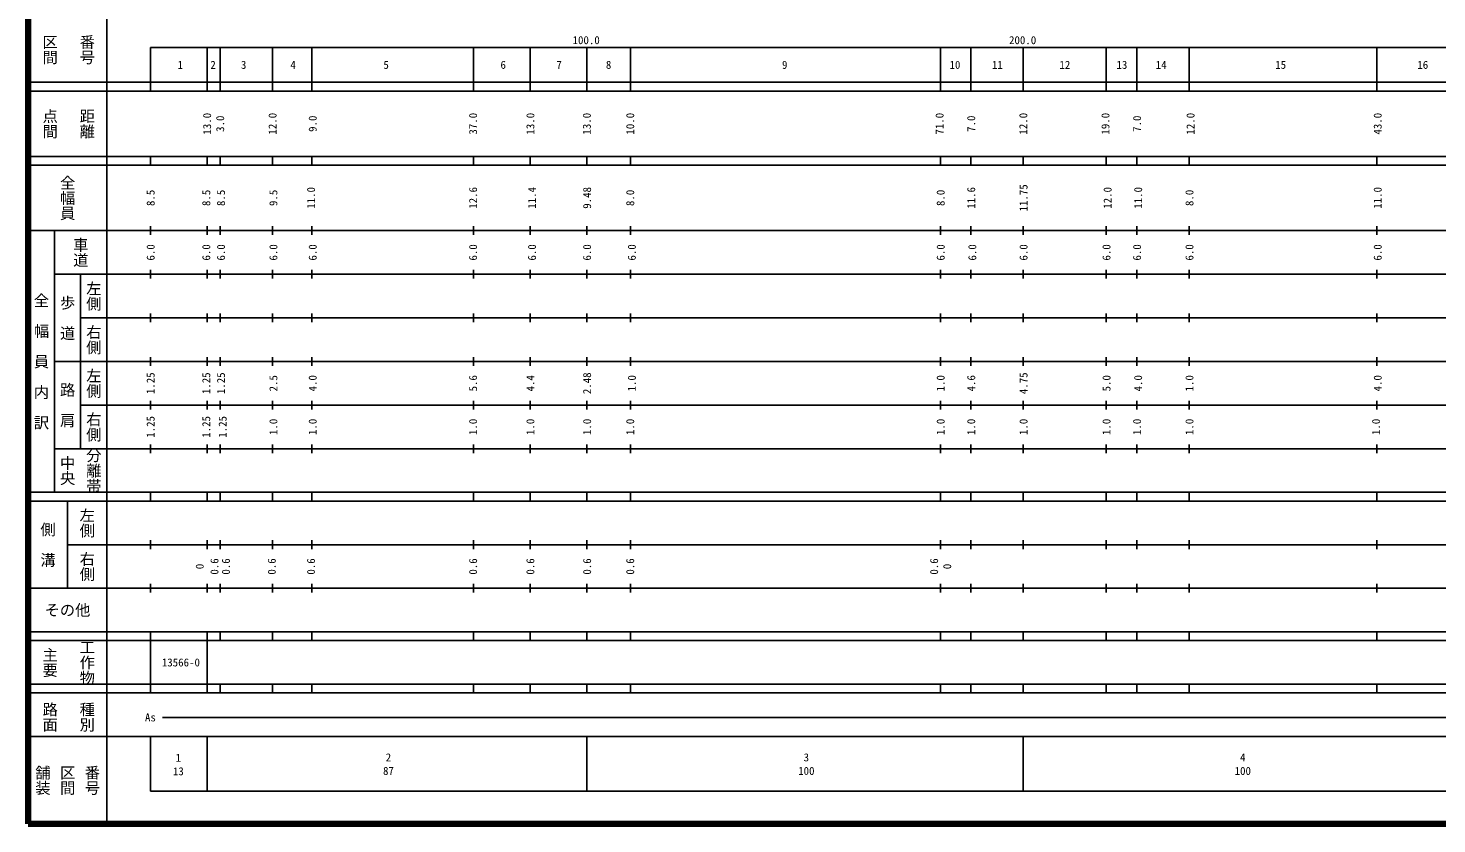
# Model space of a CAD drawing. Units: millimetres on the paper, enlarged 1000 times. Extents: x 40000 to 680000, y 20000 to 380000.
# Drawn here: x 40000 to 362743, y 20000 to 202409 of the extents above; entities that cross this region are included whole.
import ezdxf
from ezdxf.enums import TextEntityAlignment as Align

# ---------------------------------------------------------------- set-up
doc = ezdxf.new("R2010")
doc.units = ezdxf.units.MM
doc.header["$LTSCALE"] = 1000
doc.layers.add('M-TTL', color=2, linetype='Continuous', lineweight=140)
doc.layers.add('M-TTL-BAND', color=7, linetype='Continuous', lineweight=25)
doc.styles.add('@ＭＳ ゴシック', font='')
doc.styles.add('ＭＳ ゴシック', font='')
doc.styles.get('@ＭＳ ゴシック').set_extended_font_data('@MS Gothic')
doc.styles.get('ＭＳ ゴシック').set_extended_font_data('MS Gothic')

msp = doc.modelspace()

# ---------------------------------------------------------------- linework, layer by layer
at = {"layer": 'M-TTL'}
for p, q in [((40000, 380000), (40000, 20000)), ((40000, 20000), (680000, 20000))]:
    msp.add_line(p, q, dxfattribs=at)
at = {"layer": 'M-TTL-BAND'}
for p, q in [((58000, 370000), (58000, 20000)), ((68000, 198000), (579000, 198000)), ((68000, 198000), (68000, 188000)), ((81000, 198000), (81000, 188000)), ((84000, 198000), (84000, 188000)), ((96000, 198000), (96000, 188000)), ((105000, 198000), (105000, 188000)), ((142000, 198000), (142000, 188000)), ((155000, 198000), (155000, 188000)), ((168000, 198000), (168000, 188000)), ((178000, 198000), (178000, 188000)), ((249000, 198000), (249000, 188000)), ((256000, 198000), (256000, 188000)), ((268000, 198000), (268000, 188000)), ((287000, 198000), (287000, 188000)), ((294000, 198000), (294000, 188000)), ((306000, 198000), (306000, 188000)), ((349000, 198000), (349000, 188000)), ((40000, 190000), (579000, 190000)), ((40000, 188000), (579000, 188000)), ((40000, 173000), (579000, 173000)), ((68000, 171000), (68000, 173000)), ((81000, 173000), (81000, 171000)), ((84000, 173000), (84000, 171000)), ((96000, 173000), (96000, 171000)), ((105000, 173000), (105000, 171000)), ((142000, 173000), (142000, 171000)), ((155000, 173000), (155000, 171000)), ((168000, 171000), (168000, 173000)), ((178000, 173000), (178000, 171000)), ((249000, 173000), (249000, 171000)), ((256000, 173000), (256000, 171000)), ((268000, 171000), (268000, 173000)), ((287000, 173000), (287000, 171000)), ((294000, 173000), (294000, 171000)), ((306000, 173000), (306000, 171000)), ((349000, 173000), (349000, 171000)), ((40000, 171000), (579000, 171000)), ((40000, 156000), (579000, 156000)), ((46000, 96000), (46000, 156000)), ((68000, 155000), (68000, 157000)), ((81000, 157000), (81000, 155000)), ((84000, 157000), (84000, 155000)), ((96000, 157000), (96000, 155000)), ((105000, 157000), (105000, 155000)), ((142000, 157000), (142000, 155000)), ((155000, 157000), (155000, 155000)), ((168000, 155000), (168000, 157000)), ((178000, 157000), (178000, 155000)), ((249000, 157000), (249000, 155000)), ((256000, 157000), (256000, 155000)), ((268000, 155000), (268000, 157000)), ((287000, 157000), (287000, 155000)), ((294000, 157000), (294000, 155000)), ((306000, 157000), (306000, 155000)), ((349000, 157000), (349000, 155000)), ((46000, 146000), (579000, 146000)), ((52000, 146000), (52000, 106000)), ((68000, 145000), (68000, 147000)), ((81000, 147000), (81000, 145000)), ((84000, 147000), (84000, 145000)), ((96000, 147000), (96000, 145000)), ((105000, 147000), (105000, 145000)), ((142000, 147000), (142000, 145000)), ((155000, 147000), (155000, 145000)), ((168000, 145000), (168000, 147000)), ((178000, 147000), (178000, 145000)), ((249000, 147000), (249000, 145000)), ((256000, 147000), (256000, 145000)), ((268000, 145000), (268000, 147000)), ((287000, 147000), (287000, 145000)), ((294000, 147000), (294000, 145000)), ((306000, 147000), (306000, 145000)), ((349000, 147000), (349000, 145000)), ((52000, 136000), (579000, 136000)), ((68000, 135000), (68000, 137000)), ((81000, 137000), (81000, 135000)), ((84000, 137000), (84000, 135000)), ((96000, 137000), (96000, 135000)), ((105000, 137000), (105000, 135000)), ((142000, 137000), (142000, 135000)), ((155000, 137000), (155000, 135000)), ((168000, 135000), (168000, 137000)), ((178000, 137000), (178000, 135000)), ((249000, 137000), (249000, 135000)), ((256000, 137000), (256000, 135000)), ((268000, 135000), (268000, 137000)), ((287000, 137000), (287000, 135000)), ((294000, 137000), (294000, 135000)), ((306000, 137000), (306000, 135000)), ((349000, 137000), (349000, 135000)), ((46000, 126000), (579000, 126000)), ((68000, 125000), (68000, 127000)), ((81000, 127000), (81000, 125000)), ((84000, 127000), (84000, 125000)), ((96000, 127000), (96000, 125000)), ((105000, 127000), (105000, 125000)), ((142000, 127000), (142000, 125000)), ((155000, 127000), (155000, 125000)), ((168000, 125000), (168000, 127000)), ((178000, 127000), (178000, 125000)), ((249000, 127000), (249000, 125000)), ((256000, 127000), (256000, 125000)), ((268000, 125000), (268000, 127000)), ((287000, 127000), (287000, 125000)), ((294000, 127000), (294000, 125000)), ((306000, 127000), (306000, 125000)), ((349000, 127000), (349000, 125000)), ((68000, 115000), (68000, 117000)), ((81000, 117000), (81000, 115000)), ((84000, 117000), (84000, 115000)), ((96000, 117000), (96000, 115000)), ((105000, 117000), (105000, 115000)), ((142000, 117000), (142000, 115000)), ((155000, 117000), (155000, 115000)), ((168000, 115000), (168000, 117000)), ((178000, 117000), (178000, 115000)), ((249000, 117000), (249000, 115000)), ((256000, 117000), (256000, 115000)), ((268000, 115000), (268000, 117000)), ((287000, 117000), (287000, 115000)), ((294000, 117000), (294000, 115000)), ((306000, 117000), (306000, 115000)), ((349000, 117000), (349000, 115000)), ((52000, 116000), (579000, 116000)), ((68000, 105000), (68000, 107000)), ((81000, 107000), (81000, 105000)), ((84000, 107000), (84000, 105000)), ((96000, 107000), (96000, 105000)), ((105000, 107000), (105000, 105000)), ((142000, 107000), (142000, 105000)), ((155000, 107000), (155000, 105000)), ((168000, 105000), (168000, 107000)), ((178000, 107000), (178000, 105000)), ((249000, 107000), (249000, 105000)), ((256000, 107000), (256000, 105000)), ((268000, 105000), (268000, 107000)), ((287000, 107000), (287000, 105000)), ((294000, 107000), (294000, 105000)), ((306000, 107000), (306000, 105000)), ((349000, 107000), (349000, 105000)), ((46000, 106000), (579000, 106000)), ((40000, 96000), (579000, 96000)), ((40000, 94000), (579000, 94000)), ((49000, 94000), (49000, 74000)), ((68000, 94000), (68000, 96000)), ((81000, 96000), (81000, 94000)), ((84000, 96000), (84000, 94000)), ((96000, 96000), (96000, 94000)), ((105000, 96000), (105000, 94000)), ((142000, 96000), (142000, 94000)), ((155000, 96000), (155000, 94000)), ((168000, 94000), (168000, 96000)), ((178000, 96000), (178000, 94000)), ((249000, 96000), (249000, 94000)), ((256000, 96000), (256000, 94000)), ((268000, 94000), (268000, 96000)), ((287000, 96000), (287000, 94000)), ((294000, 96000), (294000, 94000)), ((306000, 96000), (306000, 94000)), ((349000, 96000), (349000, 94000)), ((49000, 84000), (579000, 84000)), ((68000, 83000), (68000, 85000)), ((81000, 85000), (81000, 83000)), ((84000, 85000), (84000, 83000)), ((96000, 85000), (96000, 83000)), ((105000, 85000), (105000, 83000)), ((142000, 85000), (142000, 83000)), ((155000, 85000), (155000, 83000)), ((168000, 83000), (168000, 85000)), ((178000, 85000), (178000, 83000)), ((249000, 85000), (249000, 83000)), ((256000, 85000), (256000, 83000)), ((268000, 83000), (268000, 85000)), ((287000, 85000), (287000, 83000)), ((294000, 85000), (294000, 83000)), ((306000, 85000), (306000, 83000)), ((349000, 85000), (349000, 83000)), ((68000, 73000), (68000, 75000)), ((81000, 75000), (81000, 73000)), ((84000, 75000), (84000, 73000)), ((96000, 75000), (96000, 73000)), ((105000, 75000), (105000, 73000)), ((142000, 75000), (142000, 73000)), ((155000, 75000), (155000, 73000)), ((168000, 73000), (168000, 75000)), ((178000, 75000), (178000, 73000)), ((249000, 75000), (249000, 73000)), ((256000, 75000), (256000, 73000)), ((268000, 73000), (268000, 75000)), ((287000, 75000), (287000, 73000)), ((294000, 75000), (294000, 73000)), ((306000, 75000), (306000, 73000)), ((349000, 75000), (349000, 73000)), ((40000, 74000), (579000, 74000)), ((40000, 64000), (579000, 64000)), ((40000, 62000), (579000, 62000)), ((68000, 52000), (68000, 64000)), ((81000, 64000), (81000, 52000)), ((84000, 64000), (84000, 62000)), ((96000, 64000), (96000, 62000)), ((105000, 64000), (105000, 62000)), ((142000, 64000), (142000, 62000)), ((155000, 64000), (155000, 62000)), ((168000, 62000), (168000, 64000)), ((178000, 64000), (178000, 62000)), ((249000, 64000), (249000, 62000)), ((256000, 64000), (256000, 62000)), ((268000, 62000), (268000, 64000)), ((287000, 64000), (287000, 62000)), ((294000, 64000), (294000, 62000)), ((306000, 64000), (306000, 62000)), ((349000, 64000), (349000, 62000)), ((40000, 52000), (579000, 52000)), ((68000, 50000), (68000, 52000)), ((81000, 52000), (81000, 50000)), ((84000, 52000), (84000, 50000)), ((96000, 52000), (96000, 50000)), ((105000, 52000), (105000, 50000)), ((142000, 52000), (142000, 50000)), ((155000, 52000), (155000, 50000)), ((168000, 50000), (168000, 52000)), ((178000, 52000), (178000, 50000)), ((249000, 52000), (249000, 50000)), ((256000, 52000), (256000, 50000)), ((268000, 50000), (268000, 52000)), ((287000, 52000), (287000, 50000)), ((294000, 52000), (294000, 50000)), ((306000, 52000), (306000, 50000)), ((349000, 52000), (349000, 50000)), ((40000, 50000), (579000, 50000)), ((70805, 44406), (565903, 44406)), ((40000, 40000), (579000, 40000)), ((68000, 40000), (68000, 27500)), ((81000, 40000), (81000, 27500)), ((168000, 40000), (168000, 27500)), ((268000, 40000), (268000, 27500)), ((68000, 27500), (579000, 27500))]:
    msp.add_line(p, q, dxfattribs=at)

# ---------------------------------------------------------------- texts
for s, height, rotation, style, p in [('区間', 2566, 270, '@ＭＳ ゴシック', (45000, 197500)), ('番号', 2566, 270, '@ＭＳ ゴシック', (53500, 197500)), ('点間', 2566, 270, '@ＭＳ ゴシック', (45000, 180500)), ('距離', 2566, 270, '@ＭＳ ゴシック', (53500, 180500)), ('13.0', 1833, 90, 'ＭＳ ゴシック', (80987, 180500)), ('3.0', 1833, 90, 'ＭＳ ゴシック', (83987, 180500)), ('12.0', 1833, 90, 'ＭＳ ゴシック', (95988, 180500)), ('9.0', 1833, 90, 'ＭＳ ゴシック', (105175, 180500)), ('37.0', 1833, 90, 'ＭＳ ゴシック', (141927, 180500)), ('13.0', 1833, 90, 'ＭＳ ゴシック', (155052, 180500)), ('13.0', 1833, 90, 'ＭＳ ゴシック', (167987, 180500)), ('10.0', 1833, 90, 'ＭＳ ゴシック', (177928, 180500)), ('71.0', 1833, 90, 'ＭＳ ゴシック', (248806, 180500)), ('7.0', 1833, 90, 'ＭＳ ゴシック', (256056, 180500)), ('12.0', 1833, 90, 'ＭＳ ゴシック', (267987, 180500)), ('19.0', 1833, 90, 'ＭＳ ゴシック', (286807, 180500)), ('7.0', 1833, 90, 'ＭＳ ゴシック', (294057, 180500)), ('12.0', 1833, 90, 'ＭＳ ゴシック', (306308, 180500)), ('43.0', 1833, 90, 'ＭＳ ゴシック', (349184, 180500)), ('全幅員', 2566, 270, '@ＭＳ ゴシック', (49000, 163500)), ('8.5', 1833, 90, 'ＭＳ ゴシック', (68049, 163500)), ('8.5', 1833, 90, 'ＭＳ ゴシック', (80799, 163500)), ('8.5', 1833, 90, 'ＭＳ ゴシック', (84175, 163500)), ('9.5', 1833, 90, 'ＭＳ ゴシック', (96175, 163500)), ('11.0', 1833, 90, 'ＭＳ ゴシック', (104800, 163500)), ('12.6', 1833, 90, 'ＭＳ ゴシック', (141927, 163500)), ('11.4', 1833, 90, 'ＭＳ ゴシック', (155427, 163500)), ('9.48', 1833, 90, 'ＭＳ ゴシック', (168049, 163500)), ('8.0', 1833, 90, 'ＭＳ ゴシック', (177928, 163500)), ('8.0', 1833, 90, 'ＭＳ ゴシック', (249056, 163500)), ('11.6', 1833, 90, 'ＭＳ ゴシック', (256056, 163500)), ('11.75', 1833, 90, 'ＭＳ ゴシック', (268049, 163500)), ('12.0', 1833, 90, 'ＭＳ ゴシック', (287307, 163500)), ('11.0', 1833, 90, 'ＭＳ ゴシック', (294307, 163500)), ('8.0', 1833, 90, 'ＭＳ ゴシック', (306058, 163500)), ('11.0', 1833, 90, 'ＭＳ ゴシック', (349184, 163500)), ('車道', 2566, 270, '@ＭＳ ゴシック', (52000, 151000)), ('6.0', 1833, 90, 'ＭＳ ゴシック', (68049, 151000)), ('6.0', 1833, 90, 'ＭＳ ゴシック', (80799, 151000)), ('6.0', 1833, 90, 'ＭＳ ゴシック', (84175, 151000)), ('6.0', 1833, 90, 'ＭＳ ゴシック', (96175, 151000)), ('6.0', 1833, 90, 'ＭＳ ゴシック', (105175, 151000)), ('6.0', 1833, 90, 'ＭＳ ゴシック', (141927, 151000)), ('6.0', 1833, 90, 'ＭＳ ゴシック', (155427, 151000)), ('6.0', 1833, 90, 'ＭＳ ゴシック', (168049, 151000)), ('6.0', 1833, 90, 'ＭＳ ゴシック', (178303, 151000)), ('6.0', 1833, 90, 'ＭＳ ゴシック', (249056, 151000)), ('6.0', 1833, 90, 'ＭＳ ゴシック', (256306, 151000)), ('6.0', 1833, 90, 'ＭＳ ゴシック', (268049, 151000)), ('6.0', 1833, 90, 'ＭＳ ゴシック', (287057, 151000)), ('6.0', 1833, 90, 'ＭＳ ゴシック', (294057, 151000)), ('6.0', 1833, 90, 'ＭＳ ゴシック', (306058, 151000)), ('6.0', 1833, 90, 'ＭＳ ゴシック', (349184, 151000)), ('左側', 2566, 270, '@ＭＳ ゴシック', (55000, 141000)), ('全\u3000幅\u3000員\u3000内\u3000訳', 2566, 270, '@ＭＳ ゴシック', (43000, 126000)), ('歩\u3000道', 2566, 270, '@ＭＳ ゴシック', (49000, 136000)), ('右側', 2566, 270, '@ＭＳ ゴシック', (55000, 131000)), ('左側', 2566, 270, '@ＭＳ ゴシック', (55000, 121000)), ('1.25', 1833, 90, 'ＭＳ ゴシック', (68049, 121000)), ('1.25', 1833, 90, 'ＭＳ ゴシック', (80799, 121000)), ('1.25', 1833, 90, 'ＭＳ ゴシック', (84175, 121000)), ('2.5', 1833, 90, 'ＭＳ ゴシック', (96175, 121000)), ('4.0', 1833, 90, 'ＭＳ ゴシック', (105175, 121000)), ('5.6', 1833, 90, 'ＭＳ ゴシック', (141927, 121000)), ('4.4', 1833, 90, 'ＭＳ ゴシック', (155052, 121000)), ('2.48', 1833, 90, 'ＭＳ ゴシック', (168049, 121000)), ('1.0', 1833, 90, 'ＭＳ ゴシック', (178303, 121000)), ('1.0', 1833, 90, 'ＭＳ ゴシック', (249056, 121000)), ('4.6', 1833, 90, 'ＭＳ ゴシック', (256056, 121000)), ('4.75', 1833, 90, 'ＭＳ ゴシック', (268049, 121000)), ('5.0', 1833, 90, 'ＭＳ ゴシック', (287057, 121000)), ('4.0', 1833, 90, 'ＭＳ ゴシック', (294307, 121000)), ('1.0', 1833, 90, 'ＭＳ ゴシック', (306058, 121000)), ('4.0', 1833, 90, 'ＭＳ ゴシック', (349184, 121000)), ('路\u3000肩', 2566, 270, '@ＭＳ ゴシック', (49000, 116000)), ('右側', 2566, 270, '@ＭＳ ゴシック', (55000, 111000)), ('1.25', 1833, 90, 'ＭＳ ゴシック', (68049, 111000)), ('1.25', 1833, 90, 'ＭＳ ゴシック', (80799, 111000)), ('1.25', 1833, 90, 'ＭＳ ゴシック', (84550, 111000)), ('1.0', 1833, 90, 'ＭＳ ゴシック', (96175, 111000)), ('1.0', 1833, 90, 'ＭＳ ゴシック', (105175, 111000)), ('1.0', 1833, 90, 'ＭＳ ゴシック', (141927, 111000)), ('1.0', 1833, 90, 'ＭＳ ゴシック', (155052, 111000)), ('1.0', 1833, 90, 'ＭＳ ゴシック', (168049, 111000)), ('1.0', 1833, 90, 'ＭＳ ゴシック', (177928, 111000)), ('1.0', 1833, 90, 'ＭＳ ゴシック', (249056, 111000)), ('1.0', 1833, 90, 'ＭＳ ゴシック', (256056, 111000)), ('1.0', 1833, 90, 'ＭＳ ゴシック', (268049, 111000)), ('1.0', 1833, 90, 'ＭＳ ゴシック', (287057, 111000)), ('1.0', 1833, 90, 'ＭＳ ゴシック', (294057, 111000)), ('1.0', 1833, 90, 'ＭＳ ゴシック', (306058, 111000)), ('1.0', 1833, 90, 'ＭＳ ゴシック', (348809, 111000)), ('中央', 2566, 270, '@ＭＳ ゴシック', (49000, 101000)), ('分離帯', 2566, 270, '@ＭＳ ゴシック', (55000, 101000)), ('左側', 2566, 270, '@ＭＳ ゴシック', (53500, 89000)), ('側\u3000溝', 2566, 270, '@ＭＳ ゴシック', (44500, 84000)), ('右側', 2566, 270, '@ＭＳ ゴシック', (53500, 79000)), ('0.6', 1833, 90, 'ＭＳ ゴシック', (82675, 79000)), ('0.6', 1833, 90, 'ＭＳ ゴシック', (85300, 79000)), ('0.6', 1833, 90, 'ＭＳ ゴシック', (95800, 79000)), ('0.6', 1833, 90, 'ＭＳ ゴシック', (104800, 79000)), ('0.6', 1833, 90, 'ＭＳ ゴシック', (141927, 79000)), ('0.6', 1833, 90, 'ＭＳ ゴシック', (155052, 79000)), ('0.6', 1833, 90, 'ＭＳ ゴシック', (168052, 79000)), ('0.6', 1833, 90, 'ＭＳ ゴシック', (177928, 79000)), ('0.6', 1833, 90, 'ＭＳ ゴシック', (247556, 79000)), ('0', 1833, 90, 'ＭＳ ゴシック', (79299, 79000)), ('0', 1833, 90, 'ＭＳ ゴシック', (250556, 79000)), ('工作物', 2566, 270, '@ＭＳ ゴシック', (53500, 57000)), ('主要', 2566, 270, '@ＭＳ ゴシック', (45000, 57000)), ('路面', 2566, 270, '@ＭＳ ゴシック', (45000, 44500)), ('種別', 2566, 270, '@ＭＳ ゴシック', (53500, 44500)), ('舗装', 2566, 270, '@ＭＳ ゴシック', (43333, 30000)), ('区間', 2566, 270, '@ＭＳ ゴシック', (49000, 30000)), ('番号', 2566, 270, '@ＭＳ ゴシック', (54667, 30000))]:
    msp.add_text(s, height=height, rotation=rotation, dxfattribs=dict(at, style=style)).set_placement(p, align=Align.MIDDLE_CENTER)
at = {"layer": 'M-TTL-BAND', "style": 'ＭＳ ゴシック'}
for s, p in [('100.0', (167844, 198195)), ('200.0', (267844, 198195))]:
    msp.add_text(s, height=1833, dxfattribs=at).set_placement(p, align=Align.BOTTOM_CENTER)
for s, height, p in [('1', 1833, (74836, 194000)), ('2', 1833, (82364, 194000)), ('3', 1833, (89365, 194000)), ('4', 1833, (100698, 194000)), ('5', 1833, (122018, 194000)), ('6', 1833, (148832, 194000)), ('7', 1833, (161641, 194000)), ('8', 1833, (172986, 194000)), ('9', 1833, (213334, 194000)), ('10', 1833, (252336, 194000)), ('11', 1833, (262057, 194000)), ('12', 1833, (277525, 194000)), ('13', 1833, (290587, 194000)), ('14', 1833, (299587, 194000)), ('15', 1833, (326963, 194000)), ('16', 1833, (359518, 194000)), ('その他', 2566, (49000, 69000)), ('13566-0', 1833, (74988, 57000)), ('As', 1833, (68006, 44406)), ('1', 1833, (74406, 35153)), ('2', 1833, (122544, 35238)), ('3', 1833, (218288, 35238)), ('4', 1833, (318288, 35238)), ('13', 1833, (74406, 32046)), ('87', 1833, (122544, 32131)), ('100', 1833, (218288, 32131)), ('100', 1833, (318288, 32131))]:
    msp.add_text(s, height=height, dxfattribs=at).set_placement(p, align=Align.MIDDLE_CENTER)

doc.saveas('drawing.dxf')
